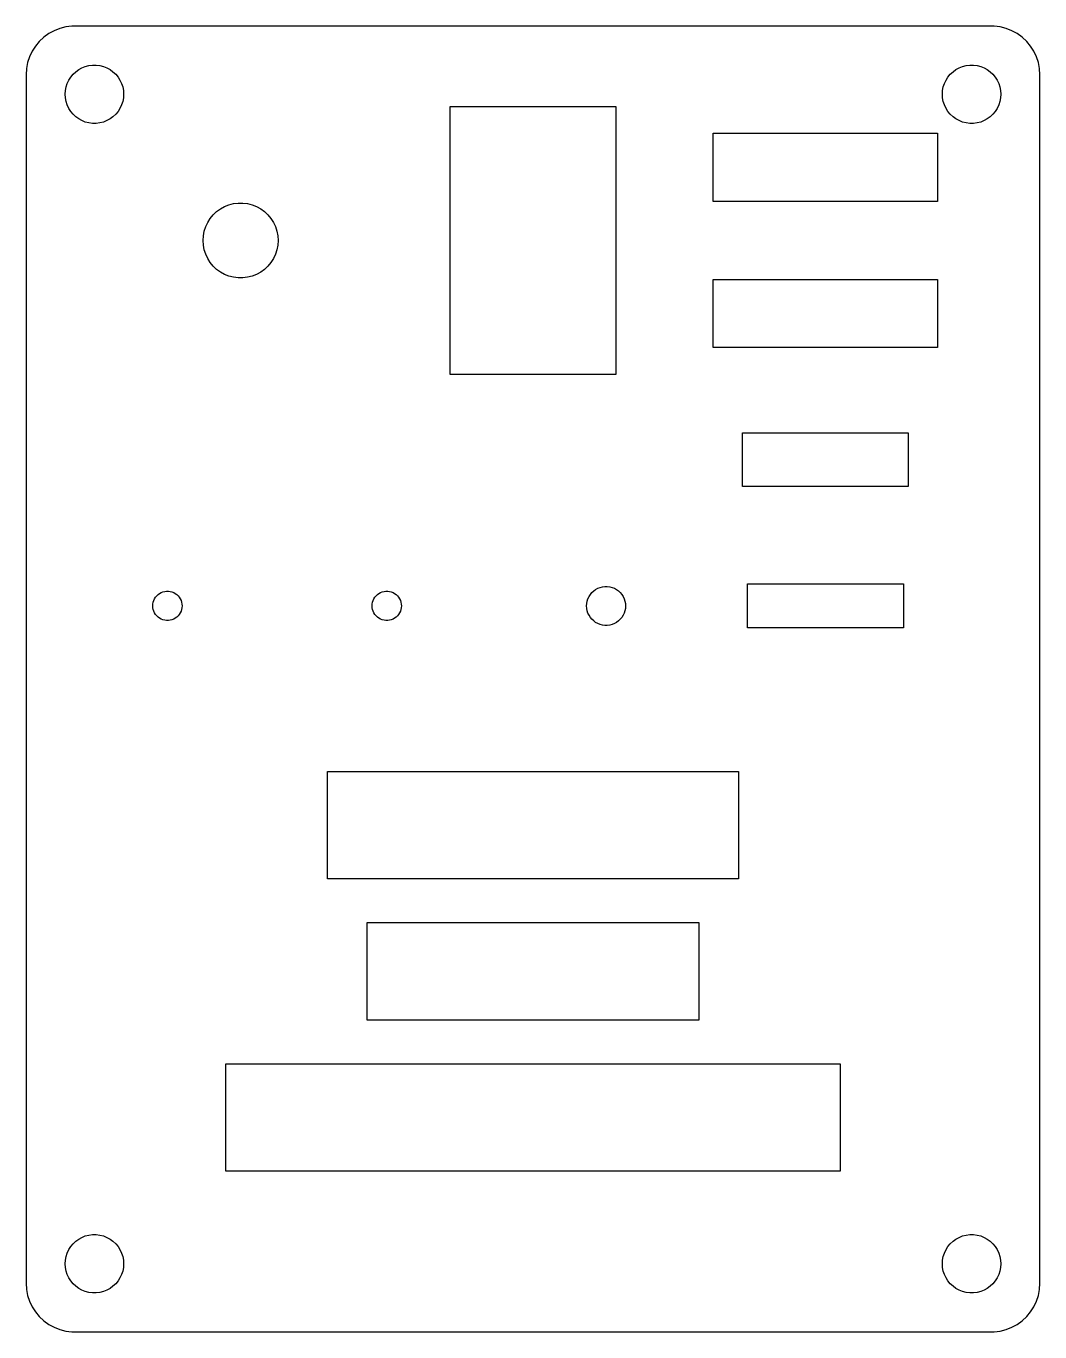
# Model space of a CAD drawing. Header units: metres. Extents: x -52 to 52, y -67 to 3091.
# Drawn here: x -52 to 52, y 2237 to 2371 of the extents above; entities that cross this region are included whole.
import ezdxf

# ---------------------------------------------------------------- set-up
doc = ezdxf.new("R2010")
doc.units = ezdxf.units.M

msp = doc.modelspace()

# ---------------------------------------------------------------- linework, layer by layer
for p, q in [((-49.6791, 2370.22), (-50.1871, 2369.85)), ((-49.1289, 2370.52), (-49.6791, 2370.22)), ((-48.5451, 2370.76), (-49.1289, 2370.52)), ((-47.9369, 2370.91), (-48.5451, 2370.76)), ((-47.3139, 2370.99), (-47.9369, 2370.91)), ((47.3139, 2370.99), (-47.3139, 2370.99)), ((47.9369, 2370.91), (47.3139, 2370.99)), ((48.5451, 2370.76), (47.9369, 2370.91)), ((49.1289, 2370.52), (48.5451, 2370.76)), ((49.6791, 2370.22), (49.1289, 2370.52)), ((50.1871, 2369.85), (49.6791, 2370.22)), ((-51.0451, 2368.94), (-51.3815, 2368.41)), ((-50.6448, 2369.42), (-51.0451, 2368.94)), ((-50.1871, 2369.85), (-50.6448, 2369.42)), ((50.6448, 2369.42), (50.1871, 2369.85)), ((51.0451, 2368.94), (50.6448, 2369.42)), ((51.3815, 2368.41), (51.0451, 2368.94)), ((-51.6489, 2367.84), (-51.8429, 2367.24)), ((-51.3815, 2368.41), (-51.6489, 2367.84)), ((51.6489, 2367.84), (51.3815, 2368.41)), ((51.8429, 2367.24), (51.6489, 2367.84)), ((-51.9606, 2366.63), (-52, 2366)), ((-51.8429, 2367.24), (-51.9606, 2366.63)), ((-47.1869, 2366.05), (-46.9123, 2366.31)), ((-46.9123, 2366.31), (-46.6075, 2366.53)), ((-46.6075, 2366.53), (-46.2773, 2366.71)), ((-46.2773, 2366.71), (-45.927, 2366.85)), ((-45.927, 2366.85), (-45.5621, 2366.95)), ((-45.5621, 2366.95), (-45.1884, 2366.99)), ((-45.1884, 2366.99), (-44.8116, 2366.99)), ((-44.8116, 2366.99), (-44.4379, 2366.95)), ((-44.4379, 2366.95), (-44.0729, 2366.85)), ((-44.0729, 2366.85), (-43.7227, 2366.71)), ((-43.7227, 2366.71), (-43.3925, 2366.53)), ((-43.3925, 2366.53), (-43.0877, 2366.31)), ((-43.0877, 2366.31), (-42.8131, 2366.05)), ((42.8131, 2366.05), (43.0877, 2366.31)), ((43.0877, 2366.31), (43.3925, 2366.53)), ((43.3925, 2366.53), (43.7227, 2366.71)), ((43.7227, 2366.71), (44.0729, 2366.85)), ((44.0729, 2366.85), (44.4379, 2366.95)), ((44.4379, 2366.95), (44.8116, 2366.99)), ((44.8116, 2366.99), (45.1884, 2366.99)), ((45.1884, 2366.99), (45.5621, 2366.95)), ((45.5621, 2366.95), (45.927, 2366.85)), ((45.927, 2366.85), (46.2773, 2366.71)), ((46.2773, 2366.71), (46.6075, 2366.53)), ((46.6075, 2366.53), (46.9123, 2366.31)), ((46.9123, 2366.31), (47.1869, 2366.05)), ((51.9606, 2366.63), (51.8429, 2367.24)), ((52, 2366), (51.9606, 2366.63)), ((-52, 2366), (-52, 2242)), ((-47.9763, 2364.38), (-47.9057, 2364.75)), ((-47.9057, 2364.75), (-47.7893, 2365.1)), ((-47.7893, 2365.1), (-47.6289, 2365.45)), ((-47.6289, 2365.45), (-47.427, 2365.76)), ((-47.427, 2365.76), (-47.1869, 2366.05)), ((-42.8131, 2366.05), (-42.5729, 2365.76)), ((-42.5729, 2365.76), (-42.3711, 2365.45)), ((-42.3711, 2365.45), (-42.2107, 2365.1)), ((-42.2107, 2365.1), (-42.0942, 2364.75)), ((-42.0942, 2364.75), (-42.0237, 2364.38)), ((42.0237, 2364.38), (42.0942, 2364.75)), ((42.0942, 2364.75), (42.2107, 2365.1)), ((42.2107, 2365.1), (42.3711, 2365.45)), ((42.3711, 2365.45), (42.5729, 2365.76)), ((42.5729, 2365.76), (42.8131, 2366.05)), ((47.1869, 2366.05), (47.427, 2365.76)), ((47.427, 2365.76), (47.6289, 2365.45)), ((47.6289, 2365.45), (47.7893, 2365.1)), ((47.7893, 2365.1), (47.9057, 2364.75)), ((47.9057, 2364.75), (47.9763, 2364.38)), ((52, 2242), (52, 2366)), ((-48, 2364), (-47.9763, 2364.38)), ((-47.9763, 2363.62), (-48, 2364)), ((-47.9057, 2363.25), (-47.9763, 2363.62)), ((-42.0237, 2363.62), (-42.0942, 2363.25)), ((-42.0237, 2364.38), (-42, 2364)), ((-42, 2364), (-42.0237, 2363.62)), ((42, 2364), (42.0237, 2364.38)), ((42.0237, 2363.62), (42, 2364)), ((42.0942, 2363.25), (42.0237, 2363.62)), ((47.9763, 2363.62), (47.9057, 2363.25)), ((47.9763, 2364.38), (48, 2364)), ((48, 2364), (47.9763, 2363.62)), ((-47.7893, 2362.9), (-47.9057, 2363.25)), ((-47.6289, 2362.55), (-47.7893, 2362.9)), ((-47.427, 2362.24), (-47.6289, 2362.55)), ((-47.1869, 2361.95), (-47.427, 2362.24)), ((-42.5729, 2362.24), (-42.8131, 2361.95)), ((-42.3711, 2362.55), (-42.5729, 2362.24)), ((-42.2107, 2362.9), (-42.3711, 2362.55)), ((-42.0942, 2363.25), (-42.2107, 2362.9)), ((-8.5, 2335.25), (-8.5, 2362.75)), ((-8.5, 2362.75), (8.5, 2362.75)), ((8.5, 2362.75), (8.5, 2335.25)), ((42.2107, 2362.9), (42.0942, 2363.25)), ((42.3711, 2362.55), (42.2107, 2362.9)), ((42.5729, 2362.24), (42.3711, 2362.55)), ((42.8131, 2361.95), (42.5729, 2362.24)), ((47.427, 2362.24), (47.1869, 2361.95)), ((47.6289, 2362.55), (47.427, 2362.24)), ((47.7893, 2362.9), (47.6289, 2362.55)), ((47.9057, 2363.25), (47.7893, 2362.9)), ((-46.9123, 2361.69), (-47.1869, 2361.95)), ((-46.6075, 2361.47), (-46.9123, 2361.69)), ((-46.2773, 2361.29), (-46.6075, 2361.47)), ((-45.927, 2361.15), (-46.2773, 2361.29)), ((-45.5621, 2361.05), (-45.927, 2361.15)), ((-45.1884, 2361.01), (-45.5621, 2361.05)), ((-44.8116, 2361.01), (-45.1884, 2361.01)), ((-44.4379, 2361.05), (-44.8116, 2361.01)), ((-44.0729, 2361.15), (-44.4379, 2361.05)), ((-43.7227, 2361.29), (-44.0729, 2361.15)), ((-43.3925, 2361.47), (-43.7227, 2361.29)), ((-43.0877, 2361.69), (-43.3925, 2361.47)), ((-42.8131, 2361.95), (-43.0877, 2361.69)), ((43.0877, 2361.69), (42.8131, 2361.95)), ((43.3925, 2361.47), (43.0877, 2361.69)), ((43.7227, 2361.29), (43.3925, 2361.47)), ((44.0729, 2361.15), (43.7227, 2361.29)), ((44.4379, 2361.05), (44.0729, 2361.15)), ((44.8116, 2361.01), (44.4379, 2361.05)), ((45.1884, 2361.01), (44.8116, 2361.01)), ((45.5621, 2361.05), (45.1884, 2361.01)), ((45.927, 2361.15), (45.5621, 2361.05)), ((46.2773, 2361.29), (45.927, 2361.15)), ((46.6075, 2361.47), (46.2773, 2361.29)), ((46.9123, 2361.69), (46.6075, 2361.47)), ((47.1869, 2361.95), (46.9123, 2361.69)), ((18.5, 2353), (18.5, 2360)), ((18.5, 2360), (41.5, 2360)), ((41.5, 2360), (41.5, 2353)), ((-31.1897, 2352.66), (-30.7214, 2352.78)), ((-30.7214, 2352.78), (-30.2417, 2352.84)), ((-30.2417, 2352.84), (-29.7583, 2352.84)), ((-29.7583, 2352.84), (-29.2786, 2352.78)), ((-29.2786, 2352.78), (-28.8103, 2352.66)), ((41.5, 2353), (18.5, 2353)), ((-33.1147, 2351.26), (-32.8065, 2351.64)), ((-32.8065, 2351.64), (-32.4541, 2351.97)), ((-32.4541, 2351.97), (-32.0629, 2352.25)), ((-32.0629, 2352.25), (-31.6392, 2352.48)), ((-31.6392, 2352.48), (-31.1897, 2352.66)), ((-28.8103, 2352.66), (-28.3607, 2352.48)), ((-28.3607, 2352.48), (-27.9371, 2352.25)), ((-27.9371, 2352.25), (-27.5459, 2351.97)), ((-27.5459, 2351.97), (-27.1935, 2351.64)), ((-27.1935, 2351.64), (-26.8853, 2351.26)), ((-33.729, 2349.96), (-33.5796, 2350.42)), ((-33.5796, 2350.42), (-33.3738, 2350.85)), ((-33.3738, 2350.85), (-33.1147, 2351.26)), ((-26.8853, 2351.26), (-26.6262, 2350.85)), ((-26.6262, 2350.85), (-26.4203, 2350.42)), ((-26.4203, 2350.42), (-26.271, 2349.96)), ((-33.85, 2349), (-33.8196, 2349.48)), ((-33.8196, 2348.52), (-33.85, 2349)), ((-33.8196, 2349.48), (-33.729, 2349.96)), ((-26.271, 2349.96), (-26.1804, 2349.48)), ((-26.1804, 2349.48), (-26.15, 2349)), ((-26.15, 2349), (-26.1804, 2348.52)), ((-33.729, 2348.04), (-33.8196, 2348.52)), ((-33.5796, 2347.58), (-33.729, 2348.04)), ((-33.3738, 2347.15), (-33.5796, 2347.58)), ((-26.4203, 2347.58), (-26.6262, 2347.15)), ((-26.271, 2348.04), (-26.4203, 2347.58)), ((-26.1804, 2348.52), (-26.271, 2348.04)), ((-33.1147, 2346.74), (-33.3738, 2347.15)), ((-32.8065, 2346.36), (-33.1147, 2346.74)), ((-32.4541, 2346.03), (-32.8065, 2346.36)), ((-32.0629, 2345.75), (-32.4541, 2346.03)), ((-27.5459, 2346.03), (-27.9371, 2345.75)), ((-27.1935, 2346.36), (-27.5459, 2346.03)), ((-26.8853, 2346.74), (-27.1935, 2346.36)), ((-26.6262, 2347.15), (-26.8853, 2346.74)), ((-31.6392, 2345.52), (-32.0629, 2345.75)), ((-31.1897, 2345.34), (-31.6392, 2345.52)), ((-30.7214, 2345.22), (-31.1897, 2345.34)), ((-30.2417, 2345.16), (-30.7214, 2345.22)), ((-29.7583, 2345.16), (-30.2417, 2345.16)), ((-29.2786, 2345.22), (-29.7583, 2345.16)), ((-28.8103, 2345.34), (-29.2786, 2345.22)), ((-28.3607, 2345.52), (-28.8103, 2345.34)), ((-27.9371, 2345.75), (-28.3607, 2345.52)), ((18.5, 2338), (18.5, 2345)), ((18.5, 2345), (41.5, 2345)), ((41.5, 2345), (41.5, 2338)), ((41.5, 2338), (18.5, 2338)), ((8.5, 2335.25), (-8.5, 2335.25)), ((21.5, 2323.75), (21.5, 2329.25)), ((21.5, 2329.25), (38.5, 2329.25)), ((38.5, 2329.25), (38.5, 2323.75)), ((38.5, 2323.75), (21.5, 2323.75)), ((-38.7135, 2312.38), (-38.5934, 2312.53)), ((-38.5934, 2312.53), (-38.4561, 2312.66)), ((-38.4561, 2312.66), (-38.3037, 2312.77)), ((-38.3037, 2312.77), (-38.1387, 2312.86)), ((-38.1387, 2312.86), (-37.9635, 2312.93)), ((-37.9635, 2312.93), (-37.7811, 2312.97)), ((-37.7811, 2312.97), (-37.5942, 2313)), ((-37.5942, 2313), (-37.4058, 2313)), ((-37.4058, 2313), (-37.2189, 2312.97)), ((-37.2189, 2312.97), (-37.0365, 2312.93)), ((-37.0365, 2312.93), (-36.8613, 2312.86)), ((-36.8613, 2312.86), (-36.6963, 2312.77)), ((-36.6963, 2312.77), (-36.5439, 2312.66)), ((-36.5439, 2312.66), (-36.4065, 2312.53)), ((-36.4065, 2312.53), (-36.2865, 2312.38)), ((-16.2135, 2312.38), (-16.0934, 2312.53)), ((-16.0934, 2312.53), (-15.9561, 2312.66)), ((-15.9561, 2312.66), (-15.8037, 2312.77)), ((-15.8037, 2312.77), (-15.6387, 2312.86)), ((-15.6387, 2312.86), (-15.4635, 2312.93)), ((-15.4635, 2312.93), (-15.2811, 2312.97)), ((-15.2811, 2312.97), (-15.0942, 2313)), ((-15.0942, 2313), (-14.9058, 2313)), ((-14.9058, 2313), (-14.7189, 2312.97)), ((-14.7189, 2312.97), (-14.5365, 2312.93)), ((-14.5365, 2312.93), (-14.3613, 2312.86)), ((-14.3613, 2312.86), (-14.1963, 2312.77)), ((-14.1963, 2312.77), (-14.0439, 2312.66)), ((-14.0439, 2312.66), (-13.9065, 2312.53)), ((-13.9065, 2312.53), (-13.7865, 2312.38)), ((5.74738, 2312.46), (5.88196, 2312.68)), ((5.88196, 2312.68), (6.04205, 2312.87)), ((6.04205, 2312.87), (6.22514, 2313.04)), ((6.22514, 2313.04), (6.42834, 2313.19)), ((6.42834, 2313.19), (6.64844, 2313.31)), ((6.64844, 2313.31), (6.88196, 2313.4)), ((6.88196, 2313.4), (7.12523, 2313.46)), ((7.12523, 2313.46), (7.3744, 2313.5)), ((7.3744, 2313.5), (7.62558, 2313.5)), ((7.62558, 2313.5), (7.87476, 2313.46)), ((7.87476, 2313.46), (8.11803, 2313.4)), ((8.11803, 2313.4), (8.35155, 2313.31)), ((8.35155, 2313.31), (8.57164, 2313.19)), ((8.57164, 2313.19), (8.77484, 2313.04)), ((8.77484, 2313.04), (8.95793, 2312.87)), ((8.95793, 2312.87), (9.11803, 2312.68)), ((9.11803, 2312.68), (9.25261, 2312.46)), ((22, 2309.25), (22, 2313.75)), ((22, 2313.75), (38, 2313.75)), ((38, 2313.75), (38, 2309.25)), ((-39, 2311.5), (-38.9882, 2311.69)), ((-38.9882, 2311.31), (-39, 2311.5)), ((-38.9882, 2311.69), (-38.9529, 2311.87)), ((-38.9529, 2311.13), (-38.9882, 2311.31)), ((-38.9529, 2311.87), (-38.8947, 2312.05)), ((-38.8947, 2312.05), (-38.8145, 2312.22)), ((-38.8145, 2312.22), (-38.7135, 2312.38)), ((-36.2865, 2312.38), (-36.1855, 2312.22)), ((-36.1855, 2312.22), (-36.1053, 2312.05)), ((-36.1053, 2312.05), (-36.0471, 2311.87)), ((-36.0471, 2311.87), (-36.0118, 2311.69)), ((-36.0118, 2311.31), (-36.0471, 2311.13)), ((-36.0118, 2311.69), (-36, 2311.5)), ((-36, 2311.5), (-36.0118, 2311.31)), ((-16.5, 2311.5), (-16.4882, 2311.69)), ((-16.4882, 2311.31), (-16.5, 2311.5)), ((-16.4882, 2311.69), (-16.4529, 2311.87)), ((-16.4529, 2311.13), (-16.4882, 2311.31)), ((-16.4529, 2311.87), (-16.3947, 2312.05)), ((-16.3947, 2312.05), (-16.3145, 2312.22)), ((-16.3145, 2312.22), (-16.2135, 2312.38)), ((-13.7865, 2312.38), (-13.6855, 2312.22)), ((-13.6855, 2312.22), (-13.6053, 2312.05)), ((-13.6053, 2312.05), (-13.5471, 2311.87)), ((-13.5471, 2311.87), (-13.5118, 2311.69)), ((-13.5118, 2311.31), (-13.5471, 2311.13)), ((-13.5118, 2311.69), (-13.5, 2311.5)), ((-13.5, 2311.5), (-13.5118, 2311.31)), ((5.5, 2311.5), (5.51576, 2311.75)), ((5.51576, 2311.25), (5.5, 2311.5)), ((5.51576, 2311.75), (5.56282, 2312)), ((5.56282, 2311), (5.51576, 2311.25)), ((5.56282, 2312), (5.64044, 2312.24)), ((5.64044, 2312.24), (5.74738, 2312.46)), ((9.25261, 2312.46), (9.35954, 2312.24)), ((9.35954, 2312.24), (9.43716, 2312)), ((9.43716, 2312), (9.48422, 2311.75)), ((9.48422, 2311.25), (9.43716, 2311)), ((9.48422, 2311.75), (9.5, 2311.5)), ((9.5, 2311.5), (9.48422, 2311.25)), ((-38.8947, 2310.95), (-38.9529, 2311.13)), ((-38.8145, 2310.78), (-38.8947, 2310.95)), ((-38.7135, 2310.62), (-38.8145, 2310.78)), ((-38.5934, 2310.47), (-38.7135, 2310.62)), ((-38.4561, 2310.34), (-38.5934, 2310.47)), ((-38.3037, 2310.23), (-38.4561, 2310.34)), ((-38.1387, 2310.14), (-38.3037, 2310.23)), ((-37.9635, 2310.07), (-38.1387, 2310.14)), ((-37.7811, 2310.03), (-37.9635, 2310.07)), ((-37.5942, 2310), (-37.7811, 2310.03)), ((-37.4058, 2310), (-37.5942, 2310)), ((-37.2189, 2310.03), (-37.4058, 2310)), ((-37.0365, 2310.07), (-37.2189, 2310.03)), ((-36.8613, 2310.14), (-37.0365, 2310.07)), ((-36.6963, 2310.23), (-36.8613, 2310.14)), ((-36.5439, 2310.34), (-36.6963, 2310.23)), ((-36.4065, 2310.47), (-36.5439, 2310.34)), ((-36.2865, 2310.62), (-36.4065, 2310.47)), ((-36.1855, 2310.78), (-36.2865, 2310.62)), ((-36.1053, 2310.95), (-36.1855, 2310.78)), ((-36.0471, 2311.13), (-36.1053, 2310.95)), ((-16.3947, 2310.95), (-16.4529, 2311.13)), ((-16.3145, 2310.78), (-16.3947, 2310.95)), ((-16.2135, 2310.62), (-16.3145, 2310.78)), ((-16.0934, 2310.47), (-16.2135, 2310.62)), ((-15.9561, 2310.34), (-16.0934, 2310.47)), ((-15.8037, 2310.23), (-15.9561, 2310.34)), ((-15.6387, 2310.14), (-15.8037, 2310.23)), ((-15.4635, 2310.07), (-15.6387, 2310.14)), ((-15.2811, 2310.03), (-15.4635, 2310.07)), ((-15.0942, 2310), (-15.2811, 2310.03)), ((-14.9058, 2310), (-15.0942, 2310)), ((-14.7189, 2310.03), (-14.9058, 2310)), ((-14.5365, 2310.07), (-14.7189, 2310.03)), ((-14.3613, 2310.14), (-14.5365, 2310.07)), ((-14.1963, 2310.23), (-14.3613, 2310.14)), ((-14.0439, 2310.34), (-14.1963, 2310.23)), ((-13.9065, 2310.47), (-14.0439, 2310.34)), ((-13.7865, 2310.62), (-13.9065, 2310.47)), ((-13.6855, 2310.78), (-13.7865, 2310.62)), ((-13.6053, 2310.95), (-13.6855, 2310.78)), ((-13.5471, 2311.13), (-13.6053, 2310.95)), ((5.64044, 2310.76), (5.56282, 2311)), ((5.74738, 2310.54), (5.64044, 2310.76)), ((5.88196, 2310.32), (5.74738, 2310.54)), ((6.04205, 2310.13), (5.88196, 2310.32)), ((6.22514, 2309.96), (6.04205, 2310.13)), ((6.42834, 2309.81), (6.22514, 2309.96)), ((8.77484, 2309.96), (8.57164, 2309.81)), ((8.95793, 2310.13), (8.77484, 2309.96)), ((9.11803, 2310.32), (8.95793, 2310.13)), ((9.25261, 2310.54), (9.11803, 2310.32)), ((9.35954, 2310.76), (9.25261, 2310.54)), ((9.43716, 2311), (9.35954, 2310.76)), ((6.64844, 2309.69), (6.42834, 2309.81)), ((6.88196, 2309.6), (6.64844, 2309.69)), ((7.12523, 2309.54), (6.88196, 2309.6)), ((7.3744, 2309.5), (7.12523, 2309.54)), ((7.62558, 2309.5), (7.3744, 2309.5)), ((7.87476, 2309.54), (7.62558, 2309.5)), ((8.11803, 2309.6), (7.87476, 2309.54)), ((8.35155, 2309.69), (8.11803, 2309.6)), ((8.57164, 2309.81), (8.35155, 2309.69)), ((38, 2309.25), (22, 2309.25)), ((-21.0889, 2283.5), (-21.0889, 2294.5)), ((-21.0889, 2294.5), (21.0889, 2294.5)), ((21.0889, 2294.5), (21.0889, 2283.5)), ((21.0889, 2283.5), (-21.0889, 2283.5)), ((-17, 2269), (-17, 2279)), ((-17, 2279), (17, 2279)), ((17, 2279), (17, 2269)), ((17, 2269), (-17, 2269)), ((-31.5, 2253.5), (-31.5, 2264.5)), ((-31.5, 2264.5), (31.5, 2264.5)), ((31.5, 2264.5), (31.5, 2253.5)), ((31.5, 2253.5), (-31.5, 2253.5)), ((-46.2773, 2246.71), (-45.927, 2246.85)), ((-45.927, 2246.85), (-45.5621, 2246.95)), ((-45.5621, 2246.95), (-45.1884, 2246.99)), ((-45.1884, 2246.99), (-44.8116, 2246.99)), ((-44.8116, 2246.99), (-44.4379, 2246.95)), ((-44.4379, 2246.95), (-44.0729, 2246.85)), ((-44.0729, 2246.85), (-43.7227, 2246.71)), ((43.7227, 2246.71), (44.0729, 2246.85)), ((44.0729, 2246.85), (44.4379, 2246.95)), ((44.4379, 2246.95), (44.8116, 2246.99)), ((44.8116, 2246.99), (45.1884, 2246.99)), ((45.1884, 2246.99), (45.5621, 2246.95)), ((45.5621, 2246.95), (45.927, 2246.85)), ((45.927, 2246.85), (46.2773, 2246.71)), ((-47.6289, 2245.45), (-47.427, 2245.76)), ((-47.427, 2245.76), (-47.1869, 2246.05)), ((-47.1869, 2246.05), (-46.9123, 2246.31)), ((-46.9123, 2246.31), (-46.6075, 2246.53)), ((-46.6075, 2246.53), (-46.2773, 2246.71)), ((-43.7227, 2246.71), (-43.3925, 2246.53)), ((-43.3925, 2246.53), (-43.0877, 2246.31)), ((-43.0877, 2246.31), (-42.8131, 2246.05)), ((-42.8131, 2246.05), (-42.5729, 2245.76)), ((-42.5729, 2245.76), (-42.3711, 2245.45)), ((42.3711, 2245.45), (42.5729, 2245.76)), ((42.5729, 2245.76), (42.8131, 2246.05)), ((42.8131, 2246.05), (43.0877, 2246.31)), ((43.0877, 2246.31), (43.3925, 2246.53)), ((43.3925, 2246.53), (43.7227, 2246.71)), ((46.2773, 2246.71), (46.6075, 2246.53)), ((46.6075, 2246.53), (46.9123, 2246.31)), ((46.9123, 2246.31), (47.1869, 2246.05)), ((47.1869, 2246.05), (47.427, 2245.76)), ((47.427, 2245.76), (47.6289, 2245.45)), ((-48, 2244), (-47.9763, 2244.38)), ((-47.9763, 2244.38), (-47.9057, 2244.75)), ((-47.9057, 2244.75), (-47.7893, 2245.1)), ((-47.7893, 2245.1), (-47.6289, 2245.45)), ((-42.3711, 2245.45), (-42.2107, 2245.1)), ((-42.2107, 2245.1), (-42.0942, 2244.75)), ((-42.0942, 2244.75), (-42.0237, 2244.38)), ((-42.0237, 2244.38), (-42, 2244)), ((42, 2244), (42.0237, 2244.38)), ((42.0237, 2244.38), (42.0942, 2244.75)), ((42.0942, 2244.75), (42.2107, 2245.1)), ((42.2107, 2245.1), (42.3711, 2245.45)), ((47.6289, 2245.45), (47.7893, 2245.1)), ((47.7893, 2245.1), (47.9057, 2244.75)), ((47.9057, 2244.75), (47.9763, 2244.38)), ((47.9763, 2244.38), (48, 2244)), ((-47.9763, 2243.62), (-48, 2244)), ((-47.9057, 2243.25), (-47.9763, 2243.62)), ((-47.7893, 2242.9), (-47.9057, 2243.25)), ((-47.6289, 2242.55), (-47.7893, 2242.9)), ((-42.2107, 2242.9), (-42.3711, 2242.55)), ((-42.0942, 2243.25), (-42.2107, 2242.9)), ((-42.0237, 2243.62), (-42.0942, 2243.25)), ((-42, 2244), (-42.0237, 2243.62)), ((42.0237, 2243.62), (42, 2244)), ((42.0942, 2243.25), (42.0237, 2243.62)), ((42.2107, 2242.9), (42.0942, 2243.25)), ((42.3711, 2242.55), (42.2107, 2242.9)), ((47.7893, 2242.9), (47.6289, 2242.55)), ((47.9057, 2243.25), (47.7893, 2242.9)), ((47.9763, 2243.62), (47.9057, 2243.25)), ((48, 2244), (47.9763, 2243.62)), ((-52, 2242), (-51.9606, 2241.37)), ((-47.427, 2242.24), (-47.6289, 2242.55)), ((-47.1869, 2241.95), (-47.427, 2242.24)), ((-46.9123, 2241.69), (-47.1869, 2241.95)), ((-46.6075, 2241.47), (-46.9123, 2241.69)), ((-43.0877, 2241.69), (-43.3925, 2241.47)), ((-42.8131, 2241.95), (-43.0877, 2241.69)), ((-42.5729, 2242.24), (-42.8131, 2241.95)), ((-42.3711, 2242.55), (-42.5729, 2242.24)), ((42.5729, 2242.24), (42.3711, 2242.55)), ((42.8131, 2241.95), (42.5729, 2242.24)), ((43.0877, 2241.69), (42.8131, 2241.95)), ((43.3925, 2241.47), (43.0877, 2241.69)), ((46.9123, 2241.69), (46.6075, 2241.47)), ((47.1869, 2241.95), (46.9123, 2241.69)), ((47.427, 2242.24), (47.1869, 2241.95)), ((47.6289, 2242.55), (47.427, 2242.24)), ((51.9606, 2241.37), (52, 2242)), ((-51.9606, 2241.37), (-51.8429, 2240.76)), ((-51.8429, 2240.76), (-51.6489, 2240.16)), ((-51.6489, 2240.16), (-51.3815, 2239.59)), ((-46.2773, 2241.29), (-46.6075, 2241.47)), ((-45.927, 2241.15), (-46.2773, 2241.29)), ((-45.5621, 2241.05), (-45.927, 2241.15)), ((-45.1884, 2241.01), (-45.5621, 2241.05)), ((-44.8116, 2241.01), (-45.1884, 2241.01)), ((-44.4379, 2241.05), (-44.8116, 2241.01)), ((-44.0729, 2241.15), (-44.4379, 2241.05)), ((-43.7227, 2241.29), (-44.0729, 2241.15)), ((-43.3925, 2241.47), (-43.7227, 2241.29)), ((43.7227, 2241.29), (43.3925, 2241.47)), ((44.0729, 2241.15), (43.7227, 2241.29)), ((44.4379, 2241.05), (44.0729, 2241.15)), ((44.8116, 2241.01), (44.4379, 2241.05)), ((45.1884, 2241.01), (44.8116, 2241.01)), ((45.5621, 2241.05), (45.1884, 2241.01)), ((45.927, 2241.15), (45.5621, 2241.05)), ((46.2773, 2241.29), (45.927, 2241.15)), ((46.6075, 2241.47), (46.2773, 2241.29)), ((51.3815, 2239.59), (51.6489, 2240.16)), ((51.6489, 2240.16), (51.8429, 2240.76)), ((51.8429, 2240.76), (51.9606, 2241.37)), ((-51.3815, 2239.59), (-51.0451, 2239.06)), ((-51.0451, 2239.06), (-50.6448, 2238.58)), ((50.6448, 2238.58), (51.0451, 2239.06)), ((51.0451, 2239.06), (51.3815, 2239.59)), ((-50.6448, 2238.58), (-50.1871, 2238.15)), ((-50.1871, 2238.15), (-49.6791, 2237.78)), ((-49.6791, 2237.78), (-49.1289, 2237.48)), ((-49.1289, 2237.48), (-48.5451, 2237.24)), ((48.5451, 2237.24), (49.1289, 2237.48)), ((49.1289, 2237.48), (49.6791, 2237.78)), ((49.6791, 2237.78), (50.1871, 2238.15)), ((50.1871, 2238.15), (50.6448, 2238.58)), ((-48.5451, 2237.24), (-47.9369, 2237.09)), ((-47.9369, 2237.09), (-47.3139, 2237.01)), ((-47.3139, 2237.01), (47.3139, 2237.01)), ((47.3139, 2237.01), (47.9369, 2237.09)), ((47.9369, 2237.09), (48.5451, 2237.24))]:
    msp.add_line(p, q)

doc.saveas('drawing.dxf')
